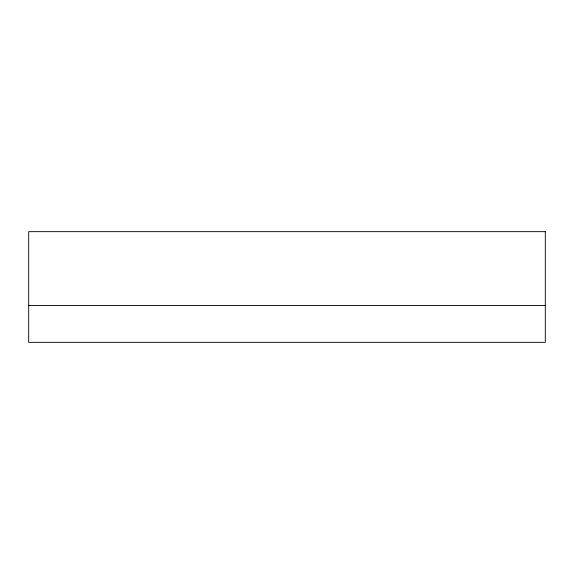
<?xml version="1.0" encoding="UTF-8"?>
<svg xmlns="http://www.w3.org/2000/svg" width="574" height="574" viewBox="0 0 574 574"><rect width="100%" height="100%" fill="white"/><g stroke="black" fill="none" stroke-linecap="round" stroke-linejoin="round"><path stroke-width="0.86" d="M28.7 305.447L545.3 305.447M545.3 231.652L28.7 231.652L28.7 342.348L545.3 342.348L545.3 231.652"/></g></svg>
